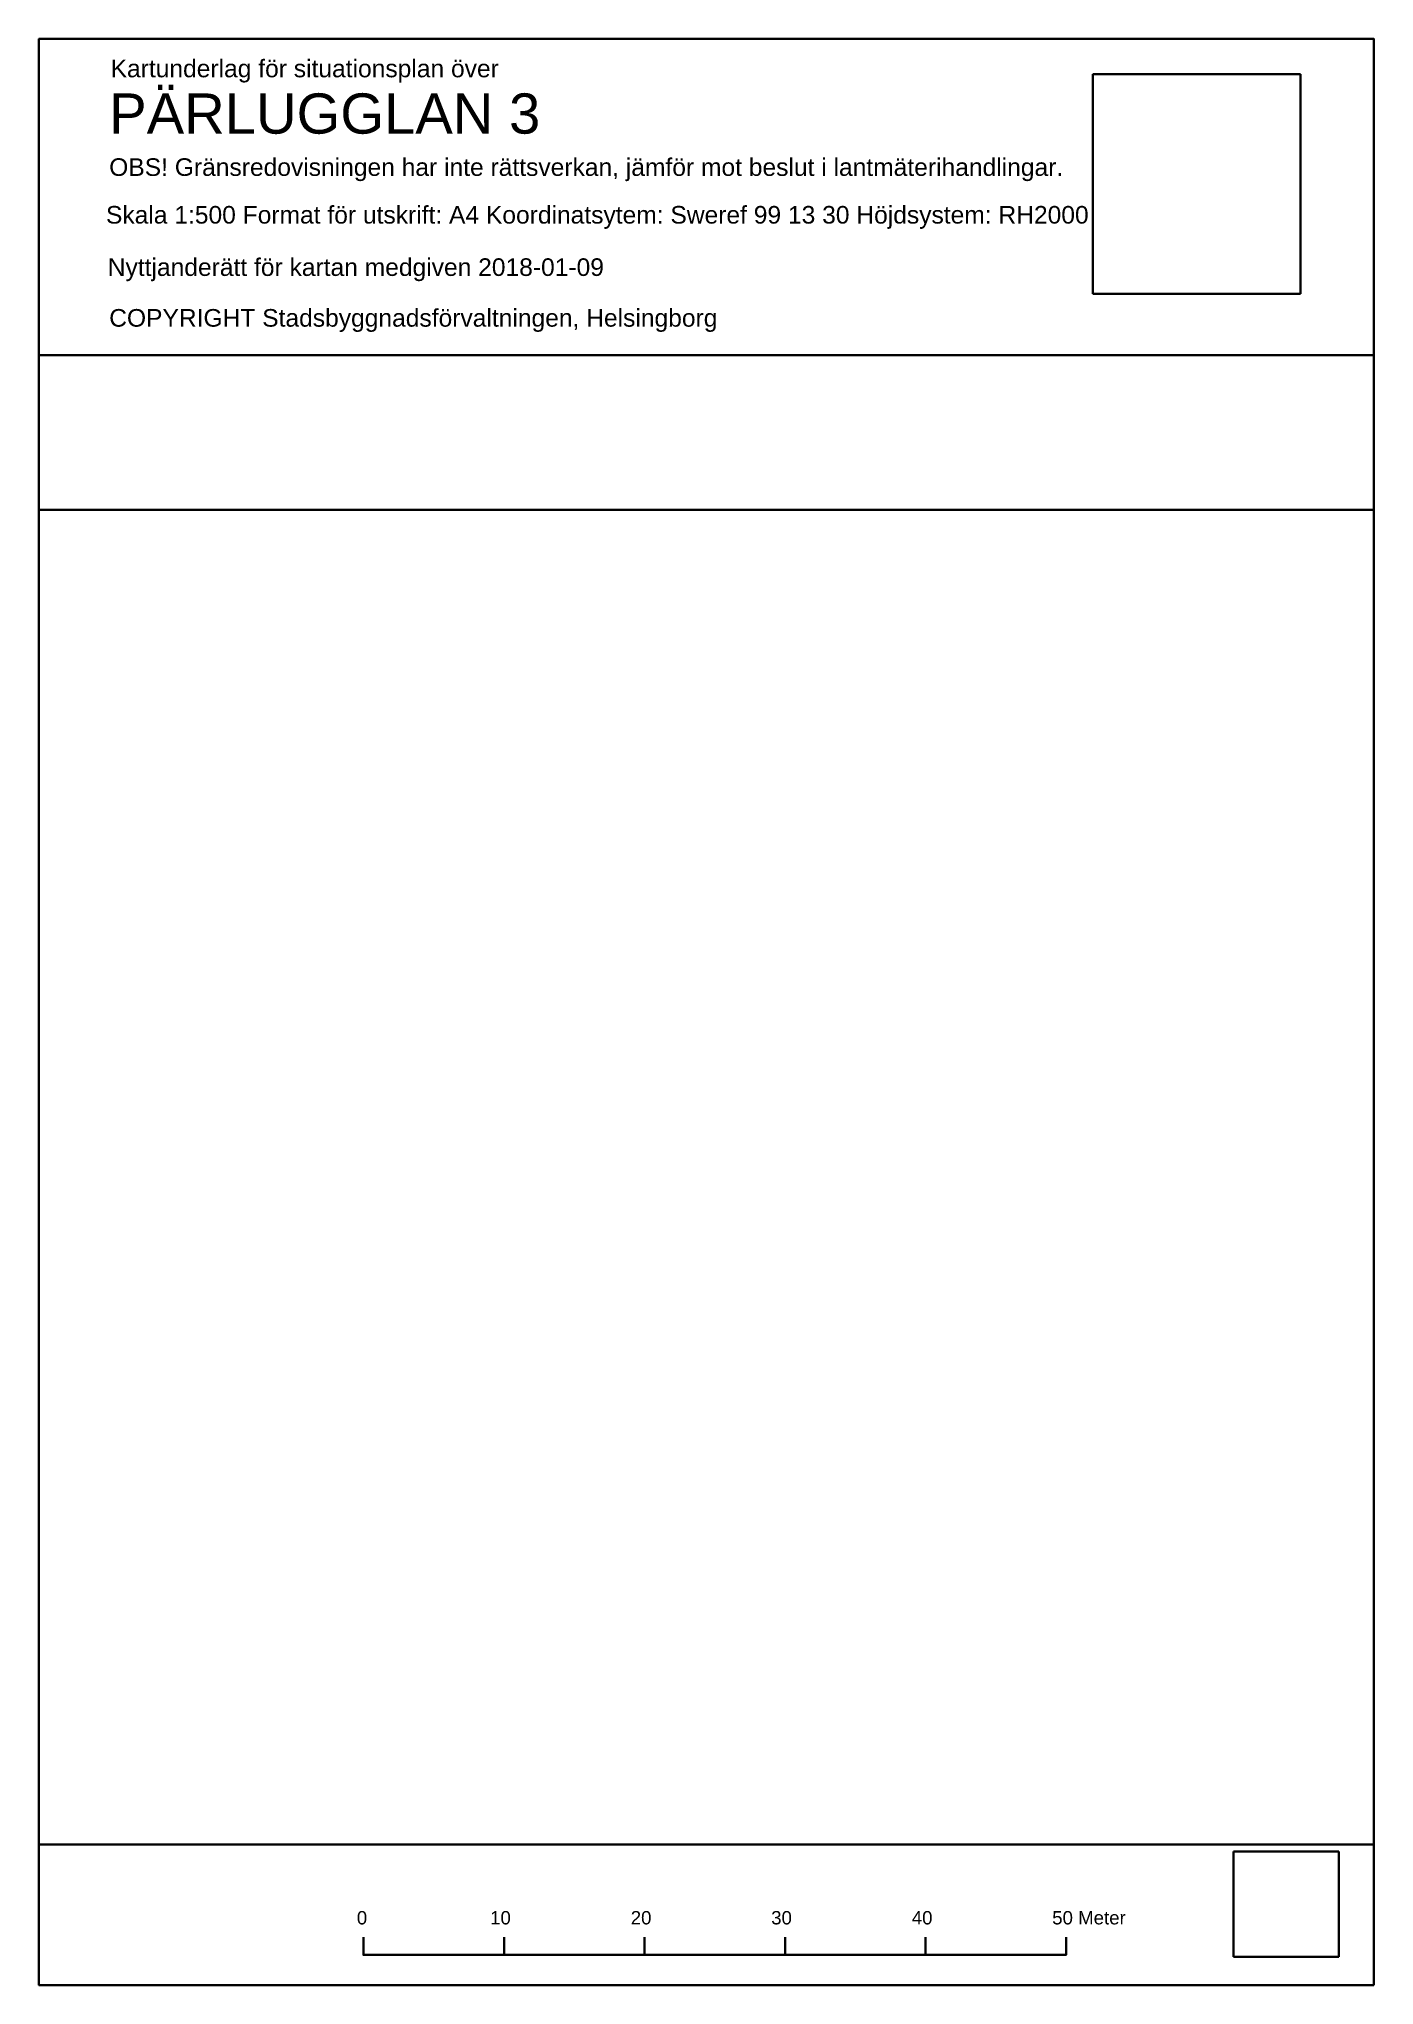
# Model space of a CAD drawing. Header units: inches. Extents: x 0.4 to 7.9, y 0.4 to 11.3.
import ezdxf

# ---------------------------------------------------------------- set-up
doc = ezdxf.new("R2010")
doc.units = ezdxf.units.IN
doc.header["$MEASUREMENT"] = 0
for name, color, linetype in [('PDF_Geometry', 7, 'Continuous'), ('PDF_Images', 7, 'Continuous'), ('PDF_Text', 7, 'Continuous')]:
    doc.layers.add(name, color=color, linetype=linetype)
doc.styles.add('PDF Arial', font='Arial.ttf')
picture_1 = doc.add_image_def('image1.png', size_in_pixel=(1181, 1252))
picture_2 = doc.add_image_def('image2.png', size_in_pixel=(200, 200))
picture_3 = doc.add_image_def('image3.png', size_in_pixel=(2000, 2000))

msp = doc.modelspace()

# ---------------------------------------------------------------- linework, layer by layer
at = {"layer": 'PDF_Geometry', "lineweight": 35}
for points in [[(7.868, 9.517), (0.396, 9.517), (0.396, 11.287), (7.868, 11.287)], [(7.868, 0.393), (0.396, 0.393), (0.396, 11.287), (7.868, 11.287)]]:
    msp.add_lwpolyline(points, close=True, dxfattribs=at)
for points in [[(6.145, 0.661), (6.145, 0.562), (2.212, 0.562), (2.212, 0.661)], [(2.999, 0.562), (2.999, 0.661)], [(3.785, 0.562), (3.785, 0.661)], [(4.572, 0.562), (4.572, 0.661)], [(5.358, 0.562), (5.358, 0.661)]]:
    msp.add_lwpolyline(points, dxfattribs=at)

# ---------------------------------------------------------------- texts
at = {"layer": 'PDF_Text', "attachment_point": 7, "style": 'PDF Arial'}
for s, insert, char_height in [('Kartunderlag för situationsplan över', (0.797, 11.043), 0.09853), ('PÄRLUGGLAN 3', (0.789, 10.754), 0.22522), ('OBS! Gränsredovisningen har inte rättsverkan, jämför mot beslut i lantmäterihandlingar.', (0.789, 10.491), 0.09853), ('Skala 1:500 Format för utskrift: A4 Koordinatsytem: Sweref 99 13 30 Höjdsystem: RH2000', (0.771, 10.224), 0.09853), ('Nyttjanderätt för kartan medgiven 2018-01-09', (0.781, 9.931), 0.09853), ('COPYRIGHT Stadsbyggnadsförvaltningen, Helsingborg', (0.789, 9.647), 0.09853), ('0', (2.175, 0.732), 0.0747), ('10', (2.921, 0.732), 0.0747), ('20', (3.708, 0.732), 0.0747), ('30', (4.494, 0.732), 0.0747), ('40', (5.281, 0.732), 0.0747), ('50 Meter', (6.067, 0.732), 0.0747)]:
    msp.add_mtext(s, dxfattribs=dict(at, insert=insert, char_height=char_height))

# ---------------------------------------------------------------- pictures from other files: only their frames are drawn
at = {"layer": 'PDF_Images', "color": 7, "lineweight": 35}
image = msp.add_image(picture_1, insert=(6.295, 9.86), size_in_units=(1.161, 1.231), dxfattribs=at)
image.dxf.flags = 15
image = msp.add_image(picture_3, insert=(0.396, 1.18), size_in_units=(7.472, 7.472), dxfattribs=at)
image.dxf.flags = 15
image = msp.add_image(picture_2, insert=(7.082, 0.551), size_in_units=(0.59, 0.59), dxfattribs=at)
image.dxf.flags = 15

doc.saveas('drawing.dxf')
